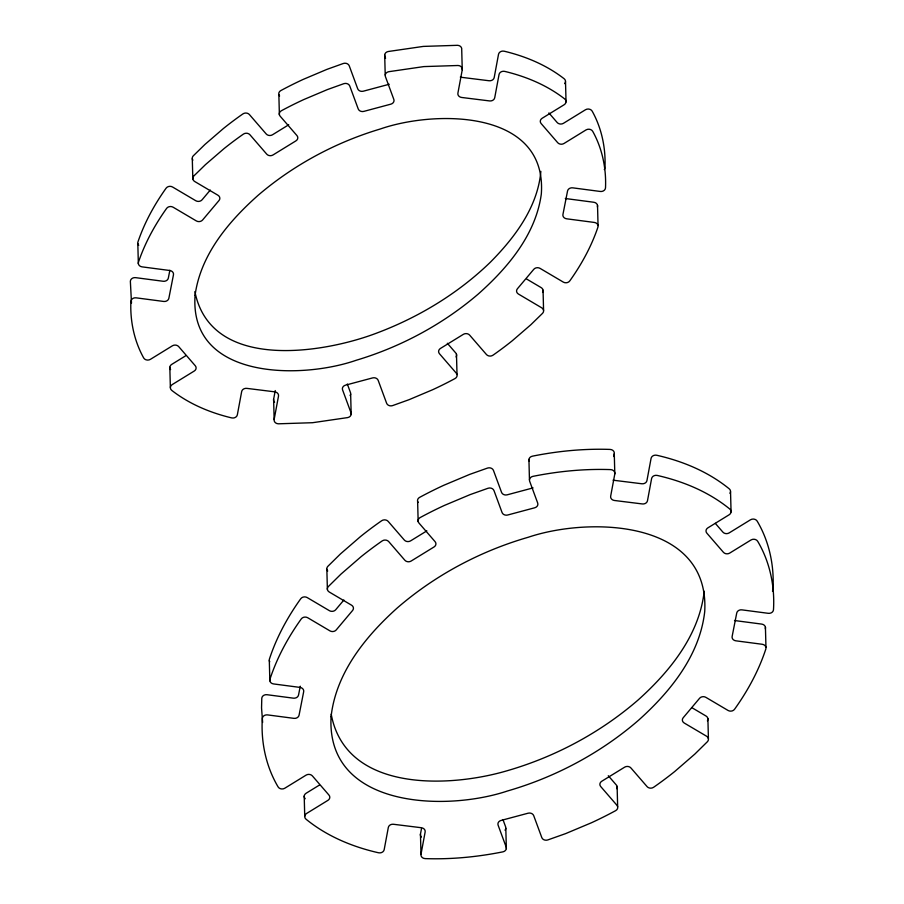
<?xml version="1.0" encoding="UTF-8"?>
<svg xmlns="http://www.w3.org/2000/svg" width="904" height="904" viewBox="0 0 904 904"><rect width="100%" height="100%" fill="white"/><g stroke="black" fill="none" stroke-linecap="round" stroke-linejoin="round"><path stroke-width="1.36" d="M540.863 171.376C537.688 207.152 514.794 237.56 490.284 262.284C457.006 294.478 416.428 318.683 372.99 334.469C318.174 354.278 210.474 369.906 194.891 291.608M704.205 591.239C699.346 635.15 669.796 671.559 637.987 700.091C600.154 732.839 555.022 756.919 506.997 770.784C448.576 787.983 345.599 792.22 331.203 714.171M385.567 58.251L384.855 56.342A4.486 3.763 -1.5 0 1 388.144 51.528L423.343 46.409L457.492 45.313A4.486 3.763 -1.5 0 1 461.718 49.63L462.249 69.811L457.899 93.18A4.486 3.763 -1.5 0 0 461.639 97.462L489.595 100.932A4.486 3.763 -1.5 0 0 494.725 97.745L499.053 74.478A4.486 3.763 -1.5 0 1 504.737 71.393C526.218 76.535 547.112 85.27 564.638 98.898A4.486 3.763 -1.5 0 1 564.198 104.706L542.14 118.277A4.486 3.763 -1.5 0 0 541.134 123.543L557.712 142.708A4.486 3.763 -1.5 0 0 563.972 143.499L586.029 129.927A4.486 3.763 -1.5 0 1 592.719 131.34C602.256 148.471 606.358 168.313 605.51 187.84A4.486 3.763 -1.5 0 1 600.301 191.467L572.695 187.84A4.486 3.763 -1.5 0 0 567.542 190.981L562.932 214.497A4.486 3.763 -1.5 0 0 566.627 218.802L594.346 222.44A4.486 3.763 -1.5 0 1 597.928 227.153C591.408 246.419 581.532 264.409 569.757 280.941A4.486 3.763 -1.5 0 1 563.328 282.116L540.05 268.364A4.486 3.763 -1.5 0 0 533.801 269.29L517.382 288.805A4.486 3.763 -1.5 0 0 518.433 294.049L541.733 307.823A4.486 3.763 -1.5 0 1 542.592 313.281L530.919 324.672L512.376 340.672A372.866 313.417 -1.5 0 1 492.951 355.216A4.486 3.763 -1.5 0 1 486.476 354.56L469.651 335.124A4.486 3.763 -1.5 0 0 463.39 334.322L440.451 348.447A4.486 3.763 -1.5 0 0 439.446 353.713L456.271 373.149A4.486 3.763 -1.5 0 1 455.028 378.55A372.866 313.417 -1.5 0 1 432.677 389.714L408.958 399.726L392.528 405.625A4.486 3.763 -1.5 0 1 386.629 403.274L378.177 380.358A4.486 3.763 -1.5 0 0 372.572 377.917L345.531 385.149A4.486 3.763 -1.5 0 0 342.571 389.884L351.012 412.766A4.486 3.763 -1.5 0 1 347.724 417.58L312.535 422.71L278.387 423.806A4.486 3.763 -1.5 0 1 274.149 419.49L273.618 399.308L275.245 390.539M274.149 419.49L278.5 396.11A4.486 3.763 -1.5 0 0 274.76 391.839L246.803 388.37A4.486 3.763 -1.5 0 0 241.673 391.545L237.345 414.823A4.486 3.763 -1.5 0 1 231.661 417.897C210.18 412.755 189.286 404.031 171.76 390.392A4.486 3.763 -1.5 0 1 172.201 384.596L194.258 371.024A4.486 3.763 -1.5 0 0 195.264 365.747L178.687 346.594A4.486 3.763 -1.5 0 0 172.427 345.791L150.369 359.363A4.486 3.763 -1.5 0 1 143.679 357.95C134.142 340.819 130.04 320.988 130.888 301.461A4.486 3.763 -1.5 0 1 136.097 297.834L163.703 301.45A4.486 3.763 -1.5 0 0 168.856 298.309L173.466 274.805A4.486 3.763 -1.5 0 0 169.771 270.499L142.052 266.861A4.486 3.763 -1.5 0 1 138.47 262.149C144.99 242.882 154.867 224.893 166.641 208.349A4.486 3.763 -1.5 0 1 173.071 207.185L196.349 220.938A4.486 3.763 -1.5 0 0 202.598 220L219.017 200.496A4.486 3.763 -1.5 0 0 217.966 195.253L194.665 181.478A4.486 3.763 -1.5 0 1 193.806 176.02L205.479 164.618L224.022 148.629A372.866 313.417 -1.5 0 1 243.447 134.086A4.486 3.763 -1.5 0 1 249.922 134.741L266.748 154.177A4.486 3.763 -1.5 0 0 273.008 154.968L295.947 140.855A4.486 3.763 -1.5 0 0 296.953 135.589L280.127 116.153A4.486 3.763 -1.5 0 1 281.37 110.751A372.866 313.417 -1.5 0 1 303.721 99.587L327.44 89.564L343.87 83.665A4.486 3.763 -1.5 0 1 349.769 86.027L358.221 108.932A4.486 3.763 -1.5 0 0 363.826 111.384L390.867 104.152A4.486 3.763 -1.5 0 0 393.828 99.406L385.386 76.524A4.486 3.763 -1.5 0 1 388.675 71.71L423.863 66.591L458.012 65.495A4.486 3.763 -1.5 0 1 462.249 69.811M529.1 460.983A4.486 3.763 -1.5 0 1 532.377 456.181C557.915 451.062 584.029 448.52 610.087 449.424A4.486 3.763 -1.5 0 1 614.279 453.729L614.81 473.911L610.663 496.206A4.486 3.763 -1.5 0 0 614.392 500.477L642.36 503.946A4.486 3.763 -1.5 0 0 647.479 500.771L651.614 478.521A4.486 3.763 -1.5 0 1 657.231 475.436C683.379 481.346 708.838 491.957 729.731 508.986A4.486 3.763 -1.5 0 1 729.212 514.738L707.855 527.879A4.486 3.763 -1.5 0 0 706.849 533.145L723.426 552.31A4.486 3.763 -1.5 0 0 729.686 553.101L751.043 539.959A4.486 3.763 -1.5 0 1 757.688 541.293C769.835 561.813 774.931 586.041 773.485 609.748A4.486 3.763 -1.5 0 1 768.276 613.319L741.89 609.861A4.486 3.763 -1.5 0 0 736.737 613.002L732.127 636.518A4.486 3.763 -1.5 0 0 735.822 640.812L762.253 644.281A4.486 3.763 -1.5 0 1 765.846 648.97C758.772 670.621 747.755 690.825 734.523 709.312A4.486 3.763 -1.5 0 1 728.093 710.476L705.843 697.334A4.486 3.763 -1.5 0 0 699.594 698.261L683.175 717.776A4.486 3.763 -1.5 0 0 684.226 723.019L706.566 736.218A4.486 3.763 -1.5 0 1 707.448 741.664L694.803 754.117L674.689 771.541A388.663 326.694 -1.5 0 1 653.569 787.305A4.486 3.763 -1.5 0 1 647.106 786.649L630.924 767.959A4.486 3.763 -1.5 0 0 624.664 767.157L601.736 781.271A4.486 3.763 -1.5 0 0 600.719 786.548L616.901 805.238A4.486 3.763 -1.5 0 1 615.669 810.639A388.663 326.694 -1.5 0 1 591.419 822.776L565.61 833.624L547.688 839.974A4.486 3.763 -1.5 0 1 541.812 837.612L533.71 815.645A4.486 3.763 -1.5 0 0 528.106 813.204L501.065 820.436A4.486 3.763 -1.5 0 0 498.104 825.171L506.172 847.048A4.486 3.763 -1.5 0 1 502.895 851.85C477.357 856.969 451.243 859.512 425.185 858.608A4.486 3.763 -1.5 0 1 420.993 854.303L420.462 834.121L421.501 828.539M420.993 854.303L425.14 832.008A4.486 3.763 -1.5 0 0 421.4 827.736L393.443 824.267A4.486 3.763 -1.5 0 0 388.324 827.442L384.177 849.692A4.486 3.763 -1.5 0 1 378.561 852.777C352.424 846.867 326.954 836.256 306.06 819.227A4.486 3.763 -1.5 0 1 306.58 813.476L327.949 800.334A4.486 3.763 -1.5 0 0 328.954 795.068L312.377 775.903A4.486 3.763 -1.5 0 0 306.117 775.112L284.749 788.254A4.486 3.763 -1.5 0 1 278.104 786.921C265.957 766.4 260.86 742.173 262.318 718.465A4.486 3.763 -1.5 0 1 267.516 714.894L293.913 718.352A4.486 3.763 -1.5 0 0 299.066 715.211L303.676 691.707A4.486 3.763 -1.5 0 0 299.981 687.402L273.539 683.932A4.486 3.763 -1.5 0 1 269.946 679.243C277.031 657.592 288.037 637.388 301.281 618.901A4.486 3.763 -1.5 0 1 307.71 617.737L329.949 630.879A4.486 3.763 -1.5 0 0 336.209 629.952L352.616 610.437A4.486 3.763 -1.5 0 0 351.566 605.194L329.226 591.996A4.486 3.763 -1.5 0 1 328.355 586.549L340.989 574.096L361.114 556.672A388.663 326.694 -1.5 0 1 382.222 540.908A4.486 3.763 -1.5 0 1 388.697 541.564L404.868 560.254A4.486 3.763 -1.5 0 0 411.128 561.056L434.067 546.943A4.486 3.763 -1.5 0 0 435.073 541.665L418.902 522.975A4.486 3.763 -1.5 0 1 420.123 517.585A388.663 326.694 -1.5 0 1 444.372 505.438L470.193 494.59L488.103 488.239A4.486 3.763 -1.5 0 1 493.991 490.601L502.082 512.568A4.486 3.763 -1.5 0 0 507.686 515.009L534.727 507.777A4.486 3.763 -1.5 0 0 537.688 503.042L529.631 481.165A4.486 3.763 -1.5 0 1 532.897 476.363C558.446 471.244 584.56 468.701 610.618 469.605A4.486 3.763 -1.5 0 1 614.81 473.911M613.759 456.52L614.279 453.729M169.862 270.296L168.325 278.127A4.486 3.763 -1.5 0 1 163.172 281.268L135.566 277.652A4.486 3.763 -1.5 0 0 130.357 281.28L131.498 303.089M300.264 686.215L298.535 695.029A4.486 3.763 -1.5 0 1 293.382 698.17L266.996 694.713A4.486 3.763 -1.5 0 0 261.787 698.284L261.55 707.9L262.623 722.454M210.282 190.066L202.067 199.818A4.486 3.763 -1.5 0 1 195.818 200.756L172.551 187.004A4.486 3.763 -1.5 0 0 166.11 188.168C154.335 204.7 144.459 222.7 137.939 241.956A4.486 3.763 -1.5 0 0 138.73 245.323M343.882 600.019L335.678 609.771A4.486 3.763 -1.5 0 1 329.429 610.697L307.179 597.555A4.486 3.763 -1.5 0 0 300.749 598.719C287.517 617.206 276.5 637.41 269.415 659.061A4.486 3.763 -1.5 0 0 269.742 661.751M288.726 124.786L272.477 134.786A4.486 3.763 -1.5 0 1 266.217 133.984L249.402 114.548A4.486 3.763 -1.5 0 0 242.916 113.904A372.866 313.417 -1.5 0 0 223.491 128.447L204.948 144.437L193.275 155.838A4.486 3.763 -1.5 0 0 192.891 160.177M185.467 355.927L171.681 364.414A4.486 3.763 -1.5 0 0 170.596 369.6M426.846 530.874L410.597 540.874A4.486 3.763 -1.5 0 1 404.348 540.072L388.166 521.382A4.486 3.763 -1.5 0 0 381.691 520.715A388.663 326.694 -1.5 0 0 360.583 536.49L340.469 553.915L327.824 566.367A4.486 3.763 -1.5 0 0 327.723 571.012M319.406 785.079L306.049 793.294A4.486 3.763 -1.5 0 0 305.213 798.752M389.206 84.264L363.295 91.202A4.486 3.763 -1.5 0 1 357.69 88.75L349.249 65.834A4.486 3.763 -1.5 0 0 343.339 63.483L326.909 69.382L303.19 79.405A372.866 313.417 -1.5 0 0 280.839 90.569A4.486 3.763 -1.5 0 0 279.596 95.971M533.077 487.9L507.167 494.827A4.486 3.763 -1.5 0 1 501.562 492.386L493.46 470.419A4.486 3.763 -1.5 0 0 487.572 468.057L469.662 474.408L443.853 485.256A388.663 326.694 -1.5 0 0 419.592 497.392A4.486 3.763 -1.5 0 0 418.123 502.477M526.648 279.031L541.213 287.642A4.486 3.763 -1.5 0 1 542.569 292.455M692.08 707.787L706.047 716.036A4.486 3.763 -1.5 0 1 707.414 720.85M548.897 112.943L557.18 122.526A4.486 3.763 -1.5 0 0 563.441 123.317L585.498 109.746A4.486 3.763 -1.5 0 1 592.188 111.158C601.725 128.289 605.827 148.132 604.979 167.658A4.486 3.763 -1.5 0 1 604.279 169.556M715.301 523.348L722.895 532.128A4.486 3.763 -1.5 0 0 729.155 532.919L750.523 519.777A4.486 3.763 -1.5 0 1 757.168 521.111C769.315 541.62 774.4 565.859 772.954 589.566A4.486 3.763 -1.5 0 1 772.468 591.092M447.333 343.249L455.74 352.967A4.486 3.763 -1.5 0 1 456.057 356.956M608.279 775.711L616.37 785.056A4.486 3.763 -1.5 0 1 616.89 788.695M347.317 384.008L350.481 392.585A4.486 3.763 -1.5 0 1 350.085 395.59M502.952 819.566L505.641 826.866A4.486 3.763 -1.5 0 1 504.997 830.177M765.428 627.218L765.959 647.4M730.534 491.765L731.065 511.946M707.889 718.59L708.42 738.771M617.116 786.435L617.647 806.628M597.533 205.4L598.052 225.582M565.508 81.699L566.04 101.881M543.055 290.195L543.575 310.377M528.93 459.458L529.45 479.64M505.811 828.392L506.342 848.573M456.486 354.357L457.017 374.538M417.625 501.404L418.156 521.585M384.686 54.816L385.217 74.998M350.65 394.121L351.181 414.303M326.852 569.26L327.384 589.442M304.207 796.085L304.738 816.267M278.861 94.581L279.381 114.763M269.313 660.632L269.844 680.814M192.292 158.731L192.823 178.913M169.828 367.239L170.359 387.421M137.815 243.538L138.346 263.719M564.695 83.643A4.486 3.763 -1.5 0 0 564.107 78.716C546.581 65.088 525.687 56.353 504.206 51.212A4.486 3.763 -1.5 0 0 498.522 54.296L494.194 77.563A4.486 3.763 -1.5 0 1 489.064 80.75L461.108 77.281A4.486 3.763 -1.5 0 1 460.317 77.111M565.305 198.451A4.486 3.763 -1.5 0 0 566.096 198.62L593.826 202.259A4.486 3.763 -1.5 0 1 597.408 206.971M274.579 402.269A4.486 3.763 -1.5 0 1 273.618 399.308M729.969 493.324A4.486 3.763 -1.5 0 0 729.212 488.804C708.307 471.775 682.848 461.164 656.711 455.254A4.486 3.763 -1.5 0 0 651.083 458.339L646.948 480.589A4.486 3.763 -1.5 0 1 641.829 483.764L613.872 480.295A4.486 3.763 -1.5 0 1 613.07 480.137M734.5 620.46A4.486 3.763 -1.5 0 0 735.291 620.63L761.733 624.099A4.486 3.763 -1.5 0 1 765.326 628.788M421.411 837.07A4.486 3.763 -1.5 0 1 420.462 834.121M331.067 716.793C326.107 808.153 445.435 811.815 507.517 790.977C555.553 777.101 600.685 753.021 638.506 720.273C670.327 691.741 699.877 655.332 704.736 611.42C709.685 520.06 590.357 516.399 528.275 537.247C480.25 551.112 435.106 575.193 397.285 607.94C365.476 636.472 335.926 672.881 331.067 716.793M195.083 295.224C188.981 379.646 300.546 379.567 356.142 360.289C400.8 346.944 442.734 324.4 478.182 294.094C507.811 267.787 535.801 234.644 541.315 194.066C547.417 109.655 435.852 109.734 380.256 129.001C335.599 142.357 293.664 164.901 258.216 195.207C228.588 221.514 200.598 254.657 195.083 295.224"/></g></svg>
